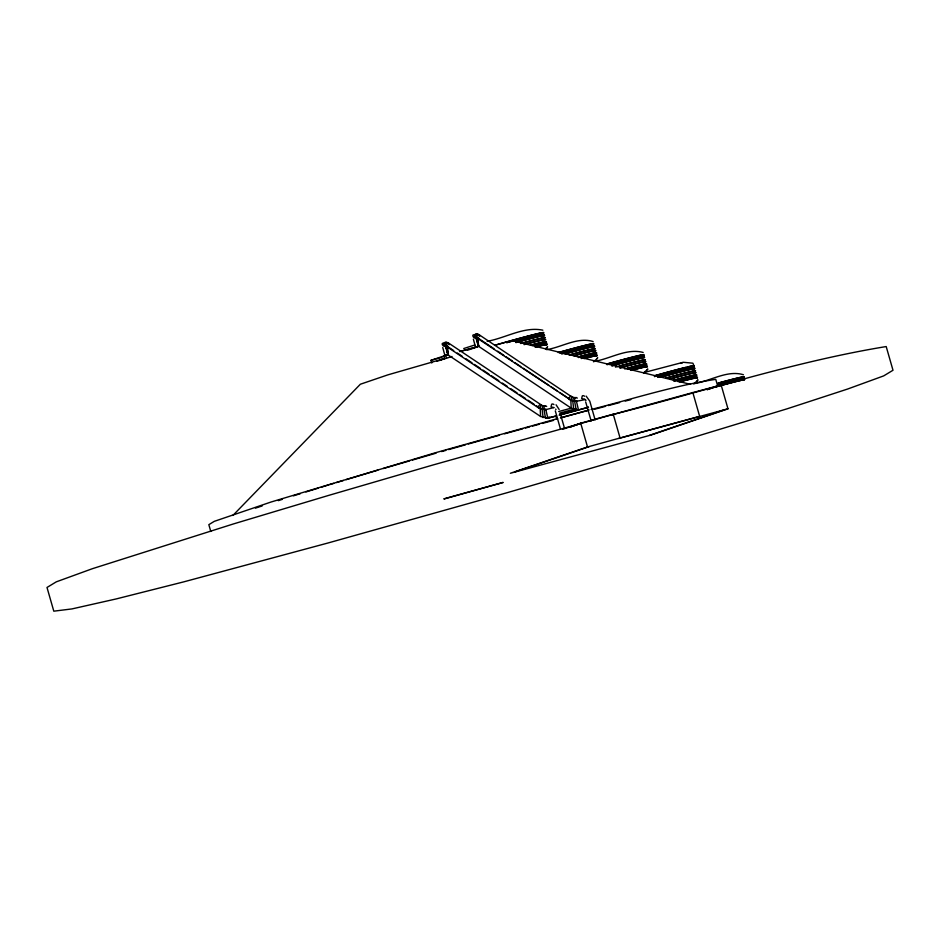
<?xml version="1.0" encoding="UTF-8"?>
<svg xmlns="http://www.w3.org/2000/svg" width="940" height="940" viewBox="0 0 940 940"><rect width="100%" height="100%" fill="white"/><g stroke="black" fill="none" stroke-linecap="round" stroke-linejoin="round"><path stroke-width="1.41" d="M479.212 336.109L478.131 334.252A2.28 1.915 -71.1 0 0 476.756 334.429L475.64 336.062L476.31 337.73L478.202 338.188L494.041 348.752M547.644 346.684L546.751 347.788M449.226 344.721L448.286 342.936A2.28 1.821 -60.8 0 0 446.923 343.112L445.713 344.71L446.277 346.32L538.879 408.136L545.811 409.652L553.719 407.596A4.583 2.15 74.8 0 1 554.06 407.654M647.836 368.985L646.955 369.902M476.98 337.154C474.148 340.75 469.93 332.784 475.593 335.192M232.873 515.472L360.349 384.237L387.762 374.896L444.068 358.657M596.853 358.845L597.711 357.564M697.069 380.97L697.927 379.69M593.446 361.782L597.488 358.328M643.559 372.839L647.59 369.397M693.661 383.908L697.692 380.453M546.023 348.364L545.412 348.857L547.374 347.271M446.794 345.65C443.48 348.893 439.262 341.326 444.961 343.523M542.979 408.724C540.876 410.757 538.761 406.785 541.229 405.704A2.28 1.915 -70.8 0 1 542.603 405.528L543.579 406.433M571.861 397.385C567.49 404.447 583.423 399.641 585.256 399.629M556.562 415.915L547.844 418.183L540.594 416.467L447.757 354.732L445.901 346.085M476.239 338.4L477.038 337.624M546.692 406.444L545.87 405.927A2.28 2.009 82.9 0 0 544.471 406.092L543.743 408.724L546.258 409.464M553.601 407.561L551.028 406.832L551.651 404.235A2.28 2.009 71.3 0 1 553.061 404.059L553.918 404.564M577.324 398.113L576.502 397.608A2.28 2.009 82.9 0 0 575.104 397.773L574.375 400.393L576.89 401.145M584.234 399.241L581.66 398.501L582.283 395.904A2.28 2.009 71.3 0 1 583.693 395.74L584.551 396.245M446.465 342.606L446.018 342.407A2.28 2.009 82.5 0 0 444.608 342.583C442.27 343.993 444.749 347.377 446.923 345.944M545.059 406.433L544.272 405.927A2.28 1.974 -83.1 0 0 542.885 406.092L542.016 408.724L544.448 409.464M575.691 398.113L574.904 397.596A2.28 1.974 -83.1 0 0 573.518 397.773L572.648 400.393L575.08 401.145M446.277 346.32L448.028 346.32M572.425 397.291L478.918 334.605A2.28 1.821 -60.8 0 0 477.555 334.793L476.392 337.307L478.66 338.001M680.725 363.428L682.698 362.687M443.939 498.835L503.159 482.431L444.209 498.94M431.777 363.016L431.002 360.314L447.264 354.862M467.744 350.15L476.733 347.095M444.526 358.211L440.049 360.196M436.912 361.265L452.011 356.495M586.56 407.925L588.44 407.279L560.381 414.775M562.79 429.286L580.697 423.188L613.244 414.199L620.059 437.993L699.654 416.361L692.839 392.568L611.905 414.763C703.038 391.686 793.348 361.759 886.197 346.555L893 370.254L883.706 375.882L847.622 389.031L787.191 408.782L611.188 462.374L507.6 492.572L328.095 542.968L183.758 581.86L116.255 598.921L71.933 608.92L53.803 611.176L47 587.465L56.294 581.837L92.379 568.7L233.449 523.933L328.812 495.356L432.4 465.159L611.905 414.763M569.946 427.054L582.318 422.836L569.969 427.136M707.186 389.571L716.832 386.375M707.209 389.654L721.156 385.012L727.983 408.806L650.809 435.103L510.349 473.278L587.524 446.97L620.059 437.993M514.897 471.927L589.145 446.629M649.387 435.385L723.624 410.087M463.726 348.54L474.806 344.992M255.445 508.14L262.178 505.932M278.346 500.656L282.388 499.328M293.386 495.85L300.353 493.688M305.911 491.961L318.448 488.083M321.221 487.214L328.189 485.052M329.576 484.629L333.712 483.383M336.473 482.561L343.37 480.493M346.132 479.659L377.845 470.153M487.12 341.291C505.52 338.165 523.921 326.168 542.85 330.187M442.752 347.53L444.89 355.496L448.474 354.556M473.384 339.211L475.522 347.166L476.216 346.978M383.379 468.52L409.711 460.847M412.472 460.036L436.031 453.174M546.587 349.645C561.756 347.283 577.818 336.637 593.128 341.561M593.974 361.477C610.13 358.927 626.675 347.953 643.16 352.453M644.088 372.534L683.204 362.276L692.898 363.193L693.908 365.684M441.636 451.576L445.842 450.389M448.65 449.59L465.464 444.82M468.261 444.021L499.046 435.338M694.19 383.602C710.264 381.205 727.219 369.749 743.446 374.743M504.615 433.798L522.699 428.793M525.484 428.029L529.667 426.878M459.519 351.548L478.848 346.296M460.248 351.478L476.651 347.024M431.002 360.314L441.941 357.341M558.701 411.555L571.226 408.148L578.476 409.863L576.443 401.333M559.793 413.071L573.717 409.288L572.742 400.887M549.7 417.043L545.517 418.183L544.002 409.652M559.441 414.399L576.149 409.852L574.634 401.333M556.198 415.915L547.844 418.183L545.811 409.652M559.194 415.221L588.44 407.279M557.631 418.594L435.138 452.833L270.967 502.042L214.297 521.347L208.833 524.661L210.795 531.476M560.416 417.842L589.216 409.981M591.143 409.488C632.55 399.054 673.486 385.753 715.763 379.349L717.714 386.164M560.886 417.806L587.336 410.615M532.451 426.102L539.478 424.198M542.286 423.435L553.531 420.38M618.696 438.463L727.983 408.806M477.896 346.543L475.558 347.166M594.292 409.323L605.548 406.327M608.356 405.575L619.613 402.567M692.839 392.568L721.156 385.012M445.607 346.719L447.017 346.261L445.113 345.344L446.124 342.748A2.28 1.915 -71.1 0 1 447.499 342.583L448.474 343.476M478.202 338.188L478.389 346.402L476.11 337.942L478.636 346.343L571.226 408.148L570.803 399.994L476.909 337.989M625.241 401.075L630.799 399.664M477.649 337.93L478.636 346.343L477.109 337.812L475.182 337.601L474.348 336.414L475.24 334.252A2.28 2.009 82.5 0 1 476.651 334.088M445.49 346.261L448.004 354.662L447.029 346.261L445.478 346.19L444.338 344.733L445.349 342.571A2.28 1.974 -83.5 0 1 446.747 342.407L447.934 343.793M584.351 399.277L584.351 399.277A4.583 2.15 74.8 0 1 585.021 399.477M478.413 335.004L477.379 334.076A2.28 1.974 -83.5 0 0 475.981 334.252L474.97 336.403L477.109 337.812M512.946 340.868L690.524 384.343M571.92 396.61L571.532 396.422A2.28 1.821 -60.6 0 0 570.157 396.61L568.959 398.196L569.511 399.805M541.793 405.61L540.899 404.752A2.28 1.821 -60.6 0 0 539.525 404.929L538.326 406.527L538.879 408.136M497.695 351.196L503.793 355.261M506.225 356.895L512.312 360.96M514.756 362.582L520.842 366.647M523.286 368.28L548.878 385.353M551.31 386.986L557.397 391.052M559.841 392.673L569.581 399.183M448.674 343.123L541.287 404.94M448.791 347.318L453.679 350.585M457.31 353.017L462.198 356.272M465.841 358.704L471.951 362.781M474.371 364.403L480.481 368.468M482.902 370.09L489 374.167M491.432 375.788L498.752 380.677M502.395 383.109L507.283 386.363M510.925 388.796L517.024 392.873M519.456 394.495L525.554 398.56M527.986 400.193L534.085 404.259M536.517 405.88L540.171 408.324L540.594 416.467M586.114 396.081L589.803 401.192L595.138 419.933M477.097 334.288L477.755 335.004M556.057 404.788L559.171 409.523M479.306 334.793L479.894 335.921M446.841 342.924L447.299 343.793M574.211 398.102L573.236 397.209A2.28 1.915 -70.8 0 0 571.861 397.385M585.655 401.873L591.189 421.061M555.305 410.897L560.557 429.38M580.697 423.188L587.524 446.97M560.639 414.787L564.505 428.264M555.928 416.244L556.703 418.946M445.713 355.308L446.488 357.999M443.845 355.943L444.644 358.634M476.592 337.812L478.636 346.343M445.971 346.132L448.004 354.662L447.581 346.519M446.488 346.132L448.004 354.662M542.11 409.206L543.085 417.607M716.468 386.728A47.258 1.234 -16 0 1 742.412 380.054M716.268 386.058A47.258 1.234 -16 0 1 741.907 380.359M716.257 386.798A46.671 1.222 -16 0 1 718.936 386.058M720.416 385.659A46.671 1.222 -16 0 1 736.572 381.44M738.147 381.053A46.671 1.222 -16 0 1 740.814 380.441M741.871 380.218A46.671 1.222 -16 0 1 743.669 380.359M720.228 384.989A46.671 1.222 -16 0 1 736.384 380.771M737.959 380.395A46.671 1.222 -16 0 1 740.626 379.772M741.684 379.548A46.671 1.222 -16 0 1 743.481 379.69M718.524 383.708A47.258 1.234 -16 0 1 743.575 377.927M718.336 383.05A47.258 1.234 -16 0 1 743.387 377.269M718.09 383.132A46.671 1.222 -16 0 1 742.835 377.422M718.277 383.79A46.671 1.222 -16 0 1 743.023 378.091M665.579 378.174A47.258 1.234 -16 0 1 694.731 371.277M660.679 377.234A47.258 1.234 -16 0 1 694.12 369.138M657.601 377.375A47.258 1.234 -16 0 1 693.932 368.468M660.55 377.293A46.671 1.222 -16 0 1 694.19 368.786M660.35 376.623A46.671 1.222 -16 0 1 693.368 368.621M666.766 377.868A46.671 1.222 -16 0 1 694.178 371.429M654.545 376.505A47.258 1.234 -16 0 1 693.473 366.87M693.274 366.201A47.258 1.234 -16 0 0 654.357 375.847A46.671 1.222 -16 0 1 685.624 367.446M692.721 366.353A46.671 1.222 -16 0 1 690.618 367.176M687.199 367.058A46.671 1.222 -16 0 1 693.356 365.848M654.475 376.541A46.671 1.222 -16 0 1 685.812 368.104M687.387 367.728A46.671 1.222 -16 0 1 693.544 366.518M673.451 380.336A47.258 1.234 -16 0 1 695.882 375.272M673.545 380.336A46.671 1.222 -16 0 1 695.952 374.919M669.973 379.008A46.671 1.222 -16 0 1 695.341 372.781M670.22 378.914A47.258 1.234 -16 0 1 695.271 373.145M696.141 375.589A46.671 1.222 -16 0 0 673.733 381.005A47.258 1.234 -16 0 1 696.07 375.941M677.893 381.593A47.258 1.234 -16 0 1 694.402 378.362M681.053 380.771A46.671 1.222 -16 0 1 695.976 377.692M681.241 381.44A46.671 1.222 -16 0 1 696.164 378.362M679.303 381.934A47.258 1.234 -16 0 1 696.716 378.209M615.465 367.117A47.258 1.234 -16 0 1 644.629 360.208M612.022 365.766A47.258 1.234 -16 0 1 644.652 357.553M611.823 365.108A47.258 1.234 -16 0 1 644.452 356.895M611.858 365.836A46.671 1.222 -16 0 1 644.088 357.717M611.67 365.166A46.671 1.222 -16 0 1 643.888 357.059M607.04 364.72A47.258 1.234 -16 0 1 643.36 355.814M606.841 364.05A47.258 1.234 -16 0 1 643.172 355.144M608.168 363.698A46.671 1.222 -16 0 1 640.822 355.156M643.242 354.791A46.671 1.222 -16 0 1 642.619 355.296M608.356 364.356A46.671 1.222 -16 0 1 642.807 355.966M624.642 368.927A47.258 1.234 -16 0 1 645.768 364.215M627.673 368.139A46.671 1.222 -16 0 1 630.293 367.446M631.739 367.07A46.671 1.222 -16 0 1 645.216 364.368M619.331 366.071A46.671 1.222 -16 0 1 644.064 360.361M619.871 367.94A46.671 1.222 -16 0 1 644.605 362.229M620.106 367.857A47.258 1.234 -16 0 1 645.157 362.076M627.861 368.809A46.671 1.222 -16 0 1 630.482 368.116M631.939 367.728A46.671 1.222 -16 0 1 645.404 365.037M627.332 368.927A47.258 1.234 -16 0 1 645.968 364.885M631.304 369.596A47.258 1.234 -16 0 1 646.426 366.482M630.94 369.714A46.671 1.222 -16 0 1 645.862 366.635M631.139 370.384A46.671 1.222 -16 0 1 646.062 367.305M631.504 370.266A47.258 1.234 -16 0 1 646.614 367.152M564.752 353.922A47.258 1.234 -16 0 1 593.904 347.013M561.721 354.039A47.258 1.234 -16 0 1 593.716 346.343M565.939 353.616A46.671 1.222 -16 0 1 593.351 347.166M565.739 352.947A46.671 1.222 -16 0 1 593.786 345.99M569.464 354.932A47.258 1.234 -16 0 1 594.515 349.151M559.817 352.841A47.258 1.234 -16 0 1 593.892 344.228M558.184 352.582A47.258 1.234 -16 0 1 593.704 343.558M559.488 352.23A46.671 1.222 -16 0 1 593.14 343.723M559.676 352.899A46.671 1.222 -16 0 1 590.908 344.757M578.241 356.871A47.258 1.234 -16 0 1 593.539 353.981M580.192 356.389A46.671 1.222 -16 0 1 595.114 353.311M569.229 355.014A46.671 1.222 -16 0 1 594.585 348.799M574.164 355.684A46.671 1.222 -16 0 1 594.503 351.172M573.917 355.731A47.258 1.234 -16 0 1 595.055 351.02M580.38 357.047A46.671 1.222 -16 0 1 595.302 353.969M578.429 357.541A47.258 1.234 -16 0 1 595.854 353.816M581.202 358.539A47.258 1.234 -16 0 1 596.312 355.414M585.033 357.564A46.671 1.222 -16 0 1 596.383 355.062M583.881 358.575A46.671 1.222 -16 0 1 596.583 355.731M584.28 358.446A47.258 1.234 -16 0 1 596.501 356.084M516.037 342.477A47.258 1.234 -16 0 1 543.802 335.956M515.848 341.808A47.258 1.234 -16 0 1 543.602 335.286M515.825 342.548A46.671 1.222 -16 0 1 543.25 336.109M515.637 341.878A46.671 1.222 -16 0 1 541.264 335.298M543.684 334.934A46.671 1.222 -16 0 1 543.05 335.439M520.678 343.511A47.258 1.234 -16 0 1 542.286 338.917M506.825 342.595A47.258 1.234 -16 0 1 543.778 333.171M542.956 333.019A47.258 1.234 -16 0 0 494.793 345.297A46.671 1.222 -16 0 1 543.026 332.666M506.719 342.642A46.671 1.222 -16 0 1 543.226 333.324M530.442 345.203A47.258 1.234 -16 0 1 545.553 342.089M532.933 344.581A46.671 1.222 -16 0 1 545 342.242M523.521 342.759A46.671 1.222 -16 0 1 543.861 338.247M524.062 344.628A46.671 1.222 -16 0 1 545.024 339.599M525.072 344.334A47.258 1.234 -16 0 1 544.942 339.951M533.121 345.25A46.671 1.222 -16 0 1 545.823 342.395M532.111 345.485A47.258 1.234 -16 0 1 545.752 342.759M535.342 346.366A47.258 1.234 -16 0 1 546.211 344.357M536.211 346.179A46.671 1.222 -16 0 1 545.658 344.51M535.119 347.166A46.671 1.222 -16 0 1 545.846 345.18M535.542 347.036A47.258 1.234 -16 0 1 546.399 345.027M555.681 409.135A4.583 2.15 74.8 0 1 555.975 409.629M585.679 399.994A4.583 2.15 74.8 0 1 586.008 400.37"/></g></svg>
